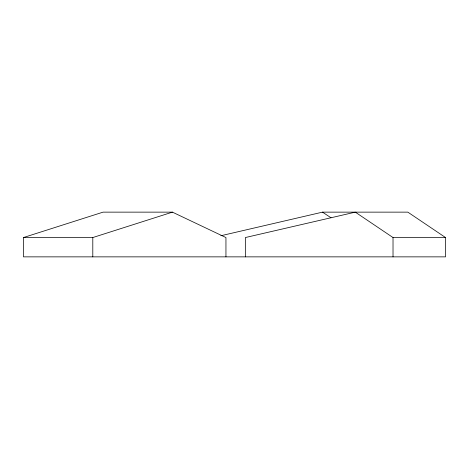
<?xml version="1.0" encoding="UTF-8"?>
<svg xmlns="http://www.w3.org/2000/svg" width="469" height="469" viewBox="0 0 469 469"><rect width="100%" height="100%" fill="white"/><g stroke="black" fill="none" stroke-linecap="round" stroke-linejoin="round"><path stroke-width="0.7" d="M220.887 235.737L322.52 212.14L407.837 212.14L445.55 237.549L445.55 256.86L23.45 256.86L23.45 237.549L103.08 212.14L172.434 212.14L225.947 237.549L225.947 256.86M23.45 237.549L92.798 237.549L172.434 212.14M245.346 256.86L245.346 237.549L355.309 212.14L393.022 237.549L445.55 237.549M322.52 212.14L331.014 217.786M393.022 237.549L393.022 256.86M92.798 237.549L92.798 256.86"/></g></svg>
